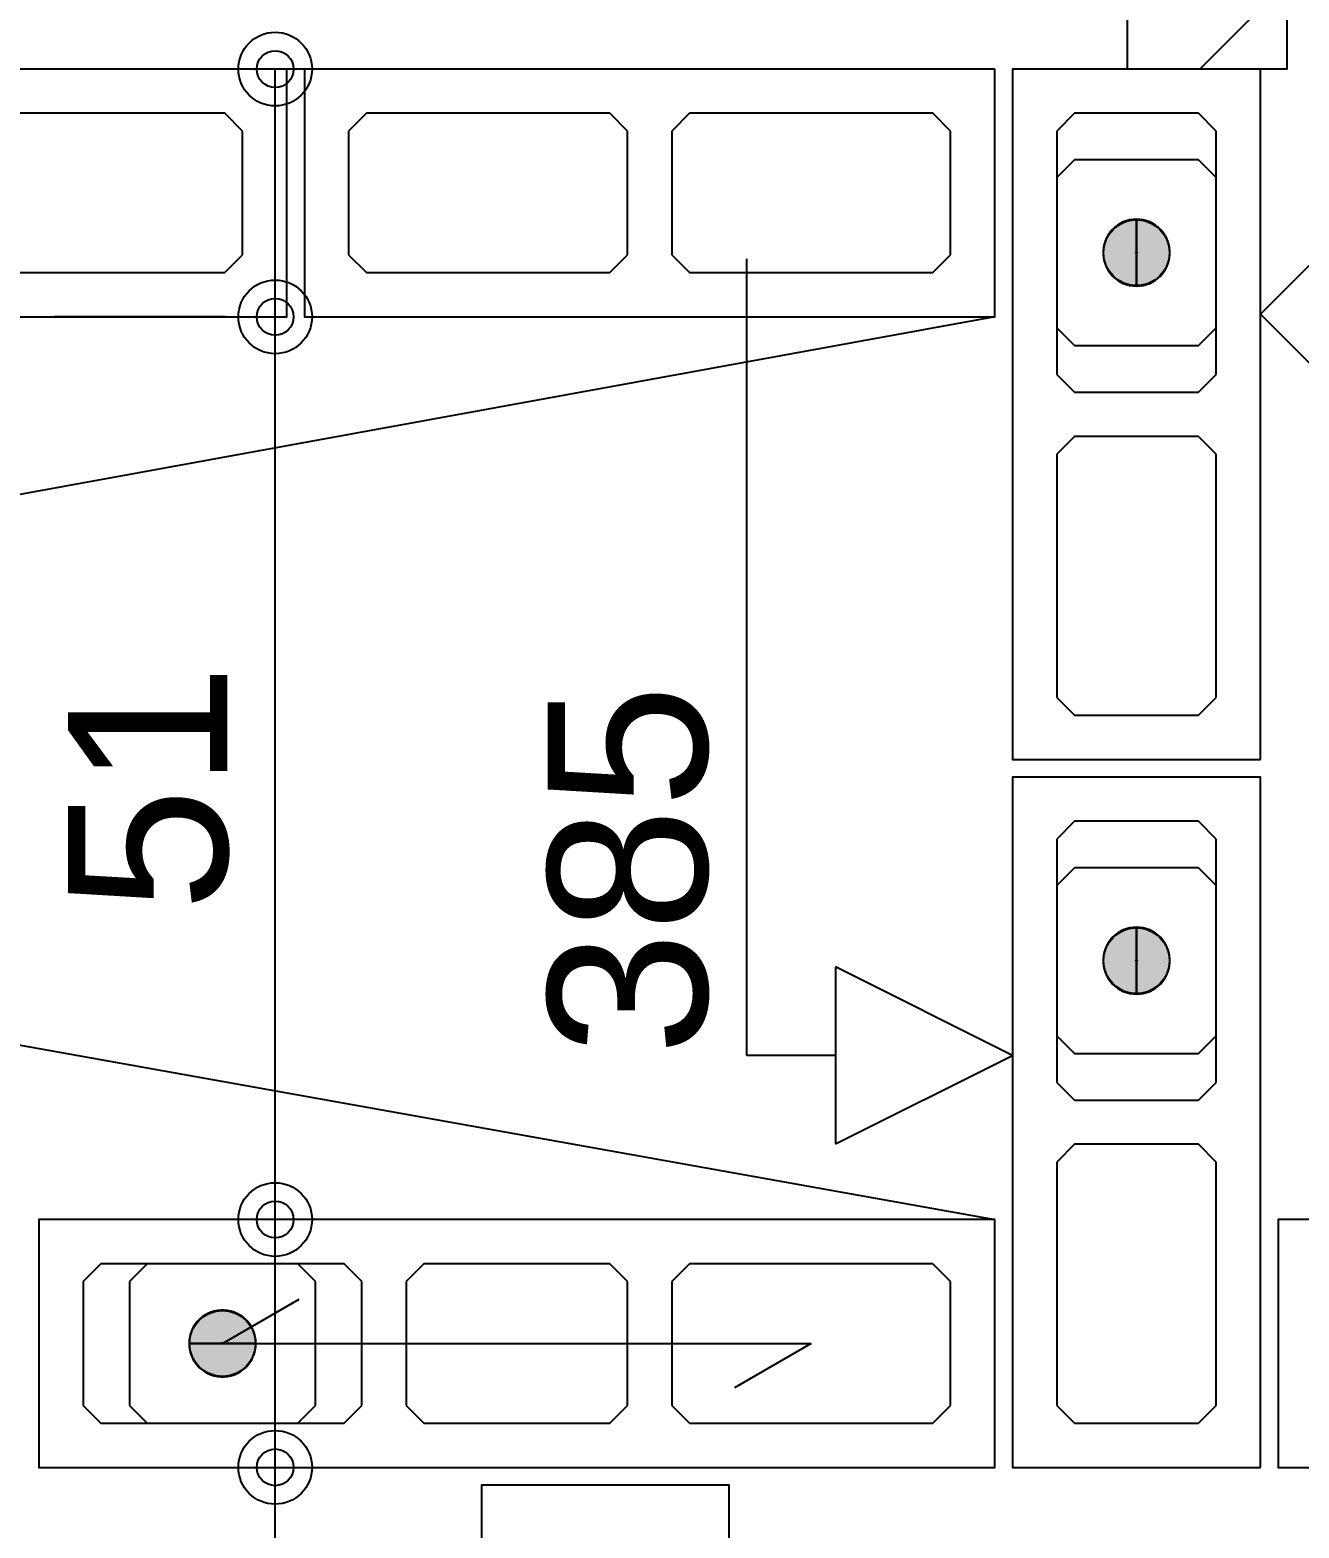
# Model space of a CAD drawing. Extents: x 0 to 119, y 0 to 84.
# Drawn here: x 32.828 to 34.261, y 49.471 to 51.164 of the extents above; entities that cross this region are included whole.
import ezdxf

# ---------------------------------------------------------------- set-up
doc = ezdxf.new("R2010")
doc.units = 0
doc.header["$MEASUREMENT"] = 0
doc.linetypes.add('ESTILO_TQS_0003', pattern=[1.5, 0.5, -0.4, 0.1, -0.5])
doc.linetypes.add('ESTILO_TQS_0005', pattern=[0.4, 0.3, -0.1])
for name, color, linetype in [('18', 6, 'CONTINUOUS'), ('27', 250, 'CONTINUOUS'), ('29', 9, 'CONTINUOUS'), ('3', 7, 'CONTINUOUS'), ('35', 255, 'CONTINUOUS')]:
    doc.layers.add(name, color=color, linetype=linetype)
doc.styles.add('TQS_ARIAL', font='arial.ttf')

msp = doc.modelspace()

# ---------------------------------------------------------------- linework, layer by layer
at = {"layer": '18', "color": 6, "linetype": 'Continuous'}
for p, q in [((33.6378, 50.005424), (33.6378, 50.905424)), ((33.9378, 50.005424), (33.7378, 50.105424)), ((33.7378, 50.105424), (33.7378, 49.905424)), ((33.7378, 50.005424), (33.6378, 50.005424)), ((33.7378, 49.905424), (33.9378, 50.005424))]:
    msp.add_line(p, q, dxfattribs=at)
at = {"layer": '27', "color": 250, "linetype": 'ESTILO_TQS_0005'}
for points in [[(33.0678, 51.05), (33.0478, 51.07), (32.7728, 51.07), (32.7528, 51.05), (32.7528, 50.91), (32.7728, 50.89), (33.0478, 50.89), (33.0678, 50.91), (33.0678, 51.05)], [(33.5028, 51.05), (33.4828, 51.07), (33.2078, 51.07), (33.1878, 51.05), (33.1878, 50.91), (33.2078, 50.89), (33.4828, 50.89), (33.5028, 50.91), (33.5028, 51.05)], [(33.8678, 51.05), (33.8478, 51.07), (33.5728, 51.07), (33.5528, 51.05), (33.5528, 50.91), (33.5728, 50.89), (33.8478, 50.89), (33.8678, 50.91), (33.8678, 51.05)], [(34.1478, 50.755), (34.1678, 50.775), (34.1678, 51.05), (34.1478, 51.07), (34.0078, 51.07), (33.9878, 51.05), (33.9878, 50.775), (34.0078, 50.755), (34.1478, 50.755)], [(34.1478, 50.39), (34.1678, 50.41), (34.1678, 50.685), (34.1478, 50.705), (34.0078, 50.705), (33.9878, 50.685), (33.9878, 50.41), (34.0078, 50.39), (34.1478, 50.39)], [(34.1478, 49.955), (34.1678, 49.975), (34.1678, 50.25), (34.1478, 50.27), (34.0078, 50.27), (33.9878, 50.25), (33.9878, 49.975), (34.0078, 49.955), (34.1478, 49.955)], [(34.1478, 49.59), (34.1678, 49.61), (34.1678, 49.885), (34.1478, 49.905), (34.0078, 49.905), (33.9878, 49.885), (33.9878, 49.61), (34.0078, 49.59), (34.1478, 49.59)], [(33.2028, 49.75), (33.1828, 49.77), (32.9078, 49.77), (32.8878, 49.75), (32.8878, 49.61), (32.9078, 49.59), (33.1828, 49.59), (33.2028, 49.61), (33.2028, 49.75)], [(33.5028, 49.75), (33.4828, 49.77), (33.2728, 49.77), (33.2528, 49.75), (33.2528, 49.61), (33.2728, 49.59), (33.4828, 49.59), (33.5028, 49.61), (33.5028, 49.75)], [(33.8678, 49.75), (33.8478, 49.77), (33.5728, 49.77), (33.5528, 49.75), (33.5528, 49.61), (33.5728, 49.59), (33.8478, 49.59), (33.8678, 49.61), (33.8678, 49.75)]]:
    msp.add_lwpolyline(points, dxfattribs=at)
at = {"layer": '29', "color": 9, "linetype": 'Continuous'}
for p, q in [((34.149437, 51.12), (34.247842, 51.218405)), ((28.2178, 50.84), (33.9178, 49.82)), ((33.9178, 50.84), (28.3178, 49.82))]:
    msp.add_line(p, q, dxfattribs=at)
msp.add_lwpolyline([(34.067842, 52.337839), (34.247842, 52.337839), (34.247842, 51.12), (34.067842, 51.12), (34.067842, 52.337839)], dxfattribs=at)
at = {"layer": '3', "color": 7, "linetype": 'Continuous'}
for p, q in [((34.0078, 51.0175), (33.9878, 50.9975)), ((34.1478, 51.0175), (34.0078, 51.0175)), ((34.1678, 50.9975), (34.1478, 51.0175)), ((33.9878, 50.9975), (33.9878, 50.8275)), ((34.1678, 50.8275), (34.1678, 50.9975)), ((33.9878, 50.8275), (34.0078, 50.8075)), ((34.1478, 50.8075), (34.1678, 50.8275)), ((34.0078, 50.8075), (34.1478, 50.8075)), ((34.0078, 50.2175), (33.9878, 50.1975)), ((34.1478, 50.2175), (34.0078, 50.2175)), ((34.1678, 50.1975), (34.1478, 50.2175)), ((33.9878, 50.1975), (33.9878, 50.0275)), ((34.1678, 50.0275), (34.1678, 50.1975)), ((33.9878, 50.0275), (34.0078, 50.0075)), ((34.1478, 50.0075), (34.1678, 50.0275)), ((34.0078, 50.0075), (34.1478, 50.0075)), ((32.9603, 49.77), (32.9403, 49.75)), ((33.1303, 49.77), (32.9603, 49.77)), ((33.1503, 49.75), (33.1303, 49.77)), ((32.9403, 49.75), (32.9403, 49.61)), ((33.1503, 49.61), (33.1503, 49.75)), ((33.0453, 49.68), (33.131903, 49.73)), ((33.0453, 49.68), (33.7103, 49.68)), ((33.7103, 49.68), (33.623697, 49.63)), ((32.9403, 49.61), (32.9603, 49.59)), ((33.1303, 49.59), (33.1503, 49.61)), ((32.9603, 49.59), (33.1303, 49.59))]:
    msp.add_line(p, q, dxfattribs=at)
for points in [[(33.1178, 51.12), (32.3378, 51.12), (32.3378, 50.84), (33.1178, 50.84), (33.1178, 51.12)], [(33.9178, 51.12), (33.1378, 51.12), (33.1378, 50.84), (33.9178, 50.84), (33.9178, 51.12)], [(34.2178, 50.34), (34.2178, 51.12), (33.9378, 51.12), (33.9378, 50.34), (34.2178, 50.34)], [(34.533747, 50.895575), (34.375774, 50.895575), (34.375774, 51.000891), (34.2178, 50.842917), (34.375774, 50.684943), (34.375774, 50.790259), (34.533747, 50.790259), (34.533747, 50.895575)], [(34.0778, 50.9131), (34.077861, 50.913097), (34.077921, 50.913088), (34.07798, 50.913073), (34.078037, 50.913051), (34.078091, 50.913025), (34.078143, 50.912993), (34.078191, 50.912955), (34.078235, 50.912913), (34.078274, 50.912867), (34.078309, 50.912817), (34.078339, 50.912764), (34.078363, 50.912708), (34.078381, 50.91265), (34.078393, 50.912591), (34.078399, 50.91253), (34.078399, 50.91247), (34.078393, 50.912409), (34.078381, 50.91235), (34.078363, 50.912292), (34.078339, 50.912236), (34.078309, 50.912183), (34.078274, 50.912133), (34.078235, 50.912087), (34.078191, 50.912045), (34.078143, 50.912008), (34.078091, 50.911975), (34.078037, 50.911949), (34.07798, 50.911928), (34.077921, 50.911912), (34.077861, 50.911903), (34.0778, 50.9119), (34.0778, 50.9503), (34.073976, 50.950106), (34.070191, 50.949526), (34.066484, 50.948567), (34.062893, 50.947237), (34.059456, 50.94555), (34.056206, 50.943525), (34.053178, 50.941181), (34.050403, 50.938543), (34.047909, 50.935638), (34.045721, 50.932495), (34.043863, 50.929147), (34.042353, 50.925628), (34.041207, 50.921975), (34.040436, 50.918224), (34.040049, 50.914415), (34.040049, 50.910585), (34.040436, 50.906776), (34.041207, 50.903025), (34.042353, 50.899372), (34.043863, 50.895853), (34.045721, 50.892505), (34.047909, 50.889362), (34.050403, 50.886457), (34.053178, 50.883819), (34.056206, 50.881475), (34.059456, 50.87945), (34.062893, 50.877763), (34.066484, 50.876434), (34.070191, 50.875474), (34.073976, 50.874894), (34.0778, 50.8747), (34.0778, 50.9131)], [(34.0778, 50.9119), (34.077739, 50.911903), (34.077679, 50.911912), (34.07762, 50.911928), (34.077563, 50.911949), (34.077509, 50.911975), (34.077457, 50.912008), (34.077409, 50.912045), (34.077365, 50.912087), (34.077326, 50.912133), (34.077291, 50.912183), (34.077261, 50.912236), (34.077237, 50.912292), (34.077219, 50.91235), (34.077207, 50.912409), (34.077201, 50.91247), (34.077201, 50.91253), (34.077207, 50.912591), (34.077219, 50.91265), (34.077237, 50.912708), (34.077261, 50.912764), (34.077291, 50.912817), (34.077326, 50.912867), (34.077365, 50.912913), (34.077409, 50.912955), (34.077457, 50.912993), (34.077509, 50.913025), (34.077563, 50.913051), (34.07762, 50.913073), (34.077679, 50.913088), (34.077739, 50.913097), (34.0778, 50.9131), (34.0778, 50.8747), (34.081624, 50.874894), (34.085409, 50.875474), (34.089116, 50.876434), (34.092707, 50.877763), (34.096144, 50.87945), (34.099394, 50.881475), (34.102422, 50.883819), (34.105197, 50.886457), (34.107691, 50.889362), (34.109879, 50.892505), (34.111737, 50.895853), (34.113247, 50.899372), (34.114393, 50.903025), (34.115164, 50.906776), (34.115551, 50.910586), (34.115551, 50.914415), (34.115164, 50.918224), (34.114393, 50.921975), (34.113247, 50.925628), (34.111737, 50.929147), (34.109879, 50.932495), (34.107691, 50.935638), (34.105197, 50.938543), (34.102422, 50.941181), (34.099394, 50.943525), (34.096144, 50.94555), (34.092707, 50.947237), (34.089116, 50.948567), (34.085409, 50.949526), (34.081624, 50.950106), (34.0778, 50.9503), (34.0778, 50.9119)], [(34.2178, 49.54), (34.2178, 50.32), (33.9378, 50.32), (33.9378, 49.54), (34.2178, 49.54)], [(34.0778, 50.1131), (34.077861, 50.113097), (34.077921, 50.113088), (34.07798, 50.113072), (34.078037, 50.113051), (34.078091, 50.113025), (34.078143, 50.112992), (34.078191, 50.112955), (34.078235, 50.112913), (34.078274, 50.112867), (34.078309, 50.112817), (34.078339, 50.112764), (34.078363, 50.112708), (34.078381, 50.11265), (34.078393, 50.112591), (34.078399, 50.11253), (34.078399, 50.11247), (34.078393, 50.112409), (34.078381, 50.11235), (34.078363, 50.112292), (34.078339, 50.112236), (34.078309, 50.112183), (34.078274, 50.112133), (34.078235, 50.112087), (34.078191, 50.112045), (34.078143, 50.112008), (34.078091, 50.111975), (34.078037, 50.111949), (34.07798, 50.111928), (34.077921, 50.111912), (34.077861, 50.111903), (34.0778, 50.1119), (34.0778, 50.1503), (34.073976, 50.150106), (34.070191, 50.149526), (34.066484, 50.148566), (34.062893, 50.147237), (34.059456, 50.14555), (34.056206, 50.143525), (34.053178, 50.141181), (34.050403, 50.138543), (34.047909, 50.135638), (34.045721, 50.132495), (34.043863, 50.129147), (34.042353, 50.125628), (34.041207, 50.121975), (34.040436, 50.118224), (34.040049, 50.114415), (34.040049, 50.110585), (34.040436, 50.106776), (34.041207, 50.103025), (34.042353, 50.099372), (34.043863, 50.095853), (34.045721, 50.092505), (34.047909, 50.089362), (34.050403, 50.086457), (34.053178, 50.083819), (34.056206, 50.081475), (34.059456, 50.07945), (34.062893, 50.077763), (34.066484, 50.076434), (34.070191, 50.075474), (34.073976, 50.074894), (34.0778, 50.0747), (34.0778, 50.1131)], [(34.0778, 50.1119), (34.077739, 50.111903), (34.077679, 50.111912), (34.07762, 50.111928), (34.077563, 50.111949), (34.077509, 50.111975), (34.077457, 50.112008), (34.077409, 50.112045), (34.077365, 50.112087), (34.077326, 50.112133), (34.077291, 50.112183), (34.077261, 50.112236), (34.077237, 50.112292), (34.077219, 50.11235), (34.077207, 50.112409), (34.077201, 50.11247), (34.077201, 50.11253), (34.077207, 50.112591), (34.077219, 50.11265), (34.077237, 50.112708), (34.077261, 50.112764), (34.077291, 50.112817), (34.077326, 50.112867), (34.077365, 50.112913), (34.077409, 50.112955), (34.077457, 50.112992), (34.077509, 50.113025), (34.077563, 50.113051), (34.07762, 50.113072), (34.077679, 50.113088), (34.077739, 50.113097), (34.0778, 50.1131), (34.0778, 50.0747), (34.081624, 50.074894), (34.085409, 50.075474), (34.089116, 50.076434), (34.092707, 50.077763), (34.096144, 50.07945), (34.099394, 50.081475), (34.102422, 50.083819), (34.105197, 50.086457), (34.107691, 50.089362), (34.109879, 50.092505), (34.111737, 50.095853), (34.113247, 50.099372), (34.114393, 50.103025), (34.115164, 50.106776), (34.115551, 50.110585), (34.115551, 50.114415), (34.115164, 50.118224), (34.114393, 50.121975), (34.113247, 50.125628), (34.111737, 50.129147), (34.109879, 50.132495), (34.107691, 50.135638), (34.105197, 50.138543), (34.102422, 50.141181), (34.099394, 50.143525), (34.096144, 50.14555), (34.092707, 50.147237), (34.089116, 50.148566), (34.085409, 50.149526), (34.081624, 50.150106), (34.0778, 50.1503), (34.0778, 50.1119)], [(33.9178, 49.82), (32.8378, 49.82), (32.8378, 49.54), (33.9178, 49.54), (33.9178, 49.82)], [(35.0178, 49.82), (34.2378, 49.82), (34.2378, 49.54), (35.0178, 49.54), (35.0178, 49.82)], [(33.0459, 49.68), (33.045897, 49.679939), (33.045888, 49.679879), (33.045872, 49.67982), (33.045851, 49.679763), (33.045825, 49.679709), (33.045792, 49.679657), (33.045755, 49.679609), (33.045713, 49.679565), (33.045667, 49.679526), (33.045617, 49.679491), (33.045564, 49.679461), (33.045508, 49.679437), (33.04545, 49.679419), (33.045391, 49.679407), (33.04533, 49.679401), (33.04527, 49.679401), (33.045209, 49.679407), (33.04515, 49.679419), (33.045092, 49.679437), (33.045036, 49.679461), (33.044983, 49.679491), (33.044933, 49.679526), (33.044887, 49.679565), (33.044845, 49.679609), (33.044808, 49.679657), (33.044775, 49.679709), (33.044749, 49.679763), (33.044728, 49.67982), (33.044712, 49.679879), (33.044703, 49.679939), (33.0447, 49.68), (33.0831, 49.68), (33.082906, 49.683824), (33.082326, 49.687609), (33.081366, 49.691316), (33.080037, 49.694907), (33.07835, 49.698344), (33.076325, 49.701594), (33.073981, 49.704622), (33.071343, 49.707397), (33.068438, 49.709891), (33.065295, 49.712079), (33.061947, 49.713937), (33.058428, 49.715447), (33.054775, 49.716593), (33.051024, 49.717364), (33.047215, 49.717751), (33.043385, 49.717751), (33.039576, 49.717364), (33.035825, 49.716593), (33.032172, 49.715447), (33.028653, 49.713937), (33.025305, 49.712079), (33.022162, 49.709891), (33.019257, 49.707397), (33.016619, 49.704622), (33.014275, 49.701594), (33.01225, 49.698344), (33.010563, 49.694907), (33.009234, 49.691316), (33.008274, 49.687609), (33.007694, 49.683824), (33.0075, 49.68), (33.0459, 49.68)], [(33.0447, 49.68), (33.044703, 49.680061), (33.044712, 49.680121), (33.044728, 49.68018), (33.044749, 49.680237), (33.044775, 49.680291), (33.044808, 49.680343), (33.044845, 49.680391), (33.044887, 49.680435), (33.044933, 49.680474), (33.044983, 49.680509), (33.045036, 49.680539), (33.045092, 49.680563), (33.04515, 49.680581), (33.045209, 49.680593), (33.04527, 49.680599), (33.04533, 49.680599), (33.045391, 49.680593), (33.04545, 49.680581), (33.045508, 49.680563), (33.045564, 49.680539), (33.045617, 49.680509), (33.045667, 49.680474), (33.045713, 49.680435), (33.045755, 49.680391), (33.045792, 49.680343), (33.045825, 49.680291), (33.045851, 49.680237), (33.045872, 49.68018), (33.045888, 49.680121), (33.045897, 49.680061), (33.0459, 49.68), (33.0075, 49.68), (33.007694, 49.676176), (33.008274, 49.672391), (33.009234, 49.668684), (33.010563, 49.665093), (33.01225, 49.661656), (33.014275, 49.658406), (33.016619, 49.655378), (33.019257, 49.652603), (33.022162, 49.650109), (33.025305, 49.647921), (33.028653, 49.646063), (33.032172, 49.644553), (33.035825, 49.643407), (33.039576, 49.642636), (33.043385, 49.642249), (33.047215, 49.642249), (33.051024, 49.642636), (33.054775, 49.643407), (33.058428, 49.644553), (33.061947, 49.646063), (33.065295, 49.647921), (33.068438, 49.650109), (33.071343, 49.652603), (33.073981, 49.655378), (33.076325, 49.658406), (33.07835, 49.661656), (33.080037, 49.665093), (33.081366, 49.668684), (33.082326, 49.672391), (33.082906, 49.676176), (33.0831, 49.68), (33.0447, 49.68)], [(33.6178, 48.74), (33.6178, 49.52), (33.3378, 49.52), (33.3378, 48.74), (33.6178, 48.74)]]:
    msp.add_lwpolyline(points, dxfattribs=at)
for centre in [(34.0778, 50.9125), (34.0778, 50.1125), (33.0453, 49.68)]:
    msp.add_circle(centre, 0.0372, dxfattribs=at)
for points in [[(34.047909, 50.935638), (34.047909, 50.889362), (34.050403, 50.938543)], [(34.047909, 50.889362), (34.050403, 50.886457), (34.050403, 50.938543)], [(34.050403, 50.938543), (34.050403, 50.886457), (34.053178, 50.941181)], [(34.050403, 50.886457), (34.053178, 50.883819), (34.053178, 50.941181)], [(34.053178, 50.941181), (34.053178, 50.883819), (34.056206, 50.943525)], [(34.053178, 50.883819), (34.056206, 50.881475), (34.056206, 50.943525)], [(34.056206, 50.943525), (34.056206, 50.881475), (34.059456, 50.94555)], [(34.056206, 50.881475), (34.059456, 50.87945), (34.059456, 50.94555)], [(34.059456, 50.94555), (34.059456, 50.87945), (34.062893, 50.947237)], [(34.059456, 50.87945), (34.062893, 50.877763), (34.062893, 50.947237)], [(34.062893, 50.947237), (34.062893, 50.877763), (34.066484, 50.948567)], [(34.062893, 50.877763), (34.066484, 50.876434), (34.066484, 50.948567)], [(34.066484, 50.948567), (34.066484, 50.876434), (34.070191, 50.949526)], [(34.066484, 50.876434), (34.070191, 50.875474), (34.070191, 50.949526)], [(34.073976, 50.874894), (34.073976, 50.950106), (34.070191, 50.875474)], [(34.070191, 50.949526), (34.070191, 50.875474), (34.073976, 50.950106)], [(34.073976, 50.874894), (34.0778, 50.9131), (34.0778, 50.9503)], [(34.073976, 50.874894), (34.0778, 50.9503), (34.073976, 50.950106)], [(34.0778, 50.9119), (34.081624, 50.950106), (34.0778, 50.9503)], [(34.0778, 50.9119), (34.0778, 50.8747), (34.081624, 50.950106)], [(34.0778, 50.8747), (34.081624, 50.874894), (34.081624, 50.950106)], [(34.081624, 50.950106), (34.081624, 50.874894), (34.085409, 50.949526)], [(34.081624, 50.874894), (34.085409, 50.875474), (34.085409, 50.949526)], [(34.085409, 50.949526), (34.085409, 50.875474), (34.089116, 50.948567)], [(34.085409, 50.875474), (34.089116, 50.876434), (34.089116, 50.948567)], [(34.089116, 50.948567), (34.089116, 50.876434), (34.092707, 50.947237)], [(34.089116, 50.876434), (34.092707, 50.877763), (34.092707, 50.947237)], [(34.092707, 50.947237), (34.092707, 50.877763), (34.096144, 50.94555)], [(34.092707, 50.877763), (34.096144, 50.87945), (34.096144, 50.94555)], [(34.096144, 50.94555), (34.096144, 50.87945), (34.099394, 50.943525)], [(34.096144, 50.87945), (34.099394, 50.881475), (34.099394, 50.943525)], [(34.099394, 50.943525), (34.099394, 50.881475), (34.102422, 50.941181)], [(34.099394, 50.881475), (34.102422, 50.883819), (34.102422, 50.941181)], [(34.102422, 50.941181), (34.102422, 50.883819), (34.105197, 50.938543)], [(34.102422, 50.883819), (34.105197, 50.886457), (34.105197, 50.938543)], [(34.105197, 50.938543), (34.105197, 50.886457), (34.107691, 50.935638)], [(34.040436, 50.918224), (34.040436, 50.906776), (34.041207, 50.921975)], [(34.040436, 50.906776), (34.041207, 50.903025), (34.041207, 50.921975)], [(34.041207, 50.921975), (34.041207, 50.903025), (34.042353, 50.925628)], [(34.041207, 50.903025), (34.042353, 50.899372), (34.042353, 50.925628)], [(34.042353, 50.925628), (34.042353, 50.899372), (34.043863, 50.929147)], [(34.042353, 50.899372), (34.043863, 50.895853), (34.043863, 50.929147)], [(34.043863, 50.929147), (34.043863, 50.895853), (34.045721, 50.932495)], [(34.043863, 50.895853), (34.045721, 50.892505), (34.045721, 50.932495)], [(34.045721, 50.932495), (34.045721, 50.892505), (34.047909, 50.935638)], [(34.045721, 50.892505), (34.047909, 50.889362), (34.047909, 50.935638)], [(34.105197, 50.886457), (34.107691, 50.889362), (34.107691, 50.935638)], [(34.107691, 50.935638), (34.107691, 50.889362), (34.109879, 50.932495)], [(34.107691, 50.889362), (34.109879, 50.892505), (34.109879, 50.932495)], [(34.109879, 50.932495), (34.109879, 50.892505), (34.111737, 50.929147)], [(34.109879, 50.892505), (34.111737, 50.895853), (34.111737, 50.929147)], [(34.111737, 50.929147), (34.111737, 50.895853), (34.113247, 50.925628)], [(34.111737, 50.895853), (34.113247, 50.899372), (34.113247, 50.925628)], [(34.113247, 50.925628), (34.113247, 50.899372), (34.114393, 50.921975)], [(34.113247, 50.899372), (34.114393, 50.903025), (34.114393, 50.921975)], [(34.114393, 50.921975), (34.114393, 50.903025), (34.115164, 50.918224)], [(34.040049, 50.914415), (34.040049, 50.910585), (34.040436, 50.918224)], [(34.040049, 50.910585), (34.040436, 50.906776), (34.040436, 50.918224)], [(34.073976, 50.874894), (34.0778, 50.8747), (34.0778, 50.9131)], [(34.077365, 50.912087), (34.0778, 50.9119), (34.077326, 50.912133)], [(34.0778, 50.9119), (34.0778, 50.9119), (34.077326, 50.912133)], [(34.077326, 50.912133), (34.0778, 50.9119), (34.077326, 50.912133)], [(34.0778, 50.9119), (34.0778, 50.9119), (34.077326, 50.912133)], [(34.077326, 50.912133), (34.0778, 50.9119), (34.077326, 50.912133)], [(34.0778, 50.9119), (34.0778, 50.9119), (34.077326, 50.912133)], [(34.077409, 50.912045), (34.0778, 50.9119), (34.077365, 50.912087)], [(34.0778, 50.9119), (34.0778, 50.9119), (34.077365, 50.912087)], [(34.077365, 50.912087), (34.0778, 50.9119), (34.077365, 50.912087)], [(34.0778, 50.9119), (34.0778, 50.9119), (34.077365, 50.912087)], [(34.077457, 50.912008), (34.0778, 50.9119), (34.077409, 50.912045)], [(34.0778, 50.9119), (34.0778, 50.9119), (34.077409, 50.912045)], [(34.077509, 50.911975), (34.0778, 50.9119), (34.077457, 50.912008)], [(34.0778, 50.9119), (34.0778, 50.9119), (34.077457, 50.912008)], [(34.07762, 50.911928), (34.0778, 50.9119), (34.077509, 50.911975)], [(34.0778, 50.9119), (34.0778, 50.9119), (34.077509, 50.911975)], [(34.0778, 50.9119), (34.0778, 50.9119), (34.07762, 50.911928)], [(34.0778, 50.9119), (34.0778, 50.9119), (34.07762, 50.911928)], [(34.0778, 50.9131), (34.078274, 50.912867), (34.0778, 50.9131)], [(34.078274, 50.912867), (34.078274, 50.912867), (34.0778, 50.9131)], [(34.0778, 50.9131), (34.078274, 50.912867), (34.0778, 50.9131)], [(34.078274, 50.912867), (34.078274, 50.912867), (34.0778, 50.9131)], [(34.0778, 50.9131), (34.078274, 50.912867), (34.0778, 50.9131)], [(34.078274, 50.912867), (34.078235, 50.912913), (34.0778, 50.9131)], [(34.0778, 50.9131), (34.078235, 50.912913), (34.0778, 50.9131)], [(34.078235, 50.912913), (34.078235, 50.912913), (34.0778, 50.9131)], [(34.0778, 50.9131), (34.078235, 50.912913), (34.0778, 50.9131)], [(34.078235, 50.912913), (34.078191, 50.912955), (34.0778, 50.9131)], [(34.0778, 50.9131), (34.078191, 50.912955), (34.0778, 50.9131)], [(34.078191, 50.912955), (34.078143, 50.912993), (34.0778, 50.9131)], [(34.0778, 50.9131), (34.078143, 50.912993), (34.0778, 50.9131)], [(34.078143, 50.912993), (34.078091, 50.913025), (34.0778, 50.9131)], [(34.0778, 50.9131), (34.078091, 50.913025), (34.0778, 50.9131)], [(34.078091, 50.913025), (34.07798, 50.913073), (34.0778, 50.9131)], [(34.0778, 50.9131), (34.07798, 50.913073), (34.0778, 50.9131)], [(34.07798, 50.913073), (34.0778, 50.9131), (34.0778, 50.9131)], [(34.0778, 50.9131), (34.0778, 50.9131), (34.0778, 50.9131)], [(34.0778, 50.9131), (34.0778, 50.9131), (34.0778, 50.9131)], [(34.0778, 50.9131), (34.0778, 50.9131), (34.0778, 50.9131)], [(34.0778, 50.9131), (34.0778, 50.9131), (34.0778, 50.9131)], [(34.0778, 50.9131), (34.0778, 50.9131), (34.0778, 50.9131)], [(34.0778, 50.9131), (34.0778, 50.9131), (34.0778, 50.9131)], [(34.0778, 50.9131), (34.0778, 50.9131), (34.0778, 50.9131)], [(34.0778, 50.9131), (34.0778, 50.9131), (34.0778, 50.9131)], [(34.0778, 50.9131), (34.0778, 50.9131), (34.0778, 50.9131)], [(34.0778, 50.9131), (34.0778, 50.9131), (34.0778, 50.9131)], [(34.0778, 50.9131), (34.0778, 50.9131), (34.0778, 50.9131)], [(34.0778, 50.9131), (34.0778, 50.9131), (34.0778, 50.9131)], [(34.0778, 50.9119), (34.0778, 50.9119), (34.0778, 50.9119)], [(34.0778, 50.9119), (34.0778, 50.9119), (34.0778, 50.9119)], [(34.0778, 50.9119), (34.0778, 50.9119), (34.0778, 50.9119)], [(34.0778, 50.9119), (34.0778, 50.9119), (34.0778, 50.9119)], [(34.0778, 50.9119), (34.0778, 50.9119), (34.0778, 50.9119)], [(34.0778, 50.9119), (34.0778, 50.9119), (34.0778, 50.9119)], [(34.0778, 50.9119), (34.0778, 50.9119), (34.0778, 50.9119)], [(34.0778, 50.9119), (34.0778, 50.9119), (34.0778, 50.9119)], [(34.0778, 50.9119), (34.0778, 50.9119), (34.0778, 50.9119)], [(34.0778, 50.9119), (34.0778, 50.9119), (34.0778, 50.9119)], [(34.0778, 50.9119), (34.0778, 50.9119), (34.0778, 50.9119)], [(34.0778, 50.9119), (34.0778, 50.9119), (34.0778, 50.9119)], [(34.114393, 50.903025), (34.115164, 50.906776), (34.115164, 50.918224)], [(34.115164, 50.918224), (34.115164, 50.906776), (34.115551, 50.914415)], [(34.115164, 50.906776), (34.115551, 50.910586), (34.115551, 50.914415)], [(34.050403, 50.138543), (34.050403, 50.086457), (34.053178, 50.141181)], [(34.050403, 50.086457), (34.053178, 50.083819), (34.053178, 50.141181)], [(34.053178, 50.141181), (34.053178, 50.083819), (34.056206, 50.143525)], [(34.053178, 50.083819), (34.056206, 50.081475), (34.056206, 50.143525)], [(34.056206, 50.143525), (34.056206, 50.081475), (34.059456, 50.14555)], [(34.056206, 50.081475), (34.059456, 50.07945), (34.059456, 50.14555)], [(34.059456, 50.14555), (34.059456, 50.07945), (34.062893, 50.147237)], [(34.059456, 50.07945), (34.062893, 50.077763), (34.062893, 50.147237)], [(34.062893, 50.147237), (34.062893, 50.077763), (34.066484, 50.148566)], [(34.062893, 50.077763), (34.066484, 50.076434), (34.066484, 50.148566)], [(34.066484, 50.148566), (34.066484, 50.076434), (34.070191, 50.149526)], [(34.066484, 50.076434), (34.070191, 50.075474), (34.070191, 50.149526)], [(34.073976, 50.074894), (34.073976, 50.150106), (34.070191, 50.075474)], [(34.070191, 50.149526), (34.070191, 50.075474), (34.073976, 50.150106)], [(34.073976, 50.074894), (34.0778, 50.1131), (34.0778, 50.1503)], [(34.073976, 50.074894), (34.0778, 50.1503), (34.073976, 50.150106)], [(34.0778, 50.1119), (34.081624, 50.150106), (34.0778, 50.1503)], [(34.0778, 50.1119), (34.0778, 50.0747), (34.081624, 50.150106)], [(34.0778, 50.0747), (34.081624, 50.074894), (34.081624, 50.150106)], [(34.081624, 50.150106), (34.081624, 50.074894), (34.085409, 50.149526)], [(34.081624, 50.074894), (34.085409, 50.075474), (34.085409, 50.149526)], [(34.085409, 50.149526), (34.085409, 50.075474), (34.089116, 50.148566)], [(34.085409, 50.075474), (34.089116, 50.076434), (34.089116, 50.148566)], [(34.089116, 50.148566), (34.089116, 50.076434), (34.092707, 50.147237)], [(34.089116, 50.076434), (34.092707, 50.077763), (34.092707, 50.147237)], [(34.092707, 50.147237), (34.092707, 50.077763), (34.096144, 50.14555)], [(34.092707, 50.077763), (34.096144, 50.07945), (34.096144, 50.14555)], [(34.096144, 50.14555), (34.096144, 50.07945), (34.099394, 50.143525)], [(34.096144, 50.07945), (34.099394, 50.081475), (34.099394, 50.143525)], [(34.099394, 50.143525), (34.099394, 50.081475), (34.102422, 50.141181)], [(34.099394, 50.081475), (34.102422, 50.083819), (34.102422, 50.141181)], [(34.102422, 50.141181), (34.102422, 50.083819), (34.105197, 50.138543)], [(34.041207, 50.121975), (34.041207, 50.103025), (34.042353, 50.125628)], [(34.041207, 50.103025), (34.042353, 50.099372), (34.042353, 50.125628)], [(34.042353, 50.125628), (34.042353, 50.099372), (34.043863, 50.129147)], [(34.042353, 50.099372), (34.043863, 50.095853), (34.043863, 50.129147)], [(34.043863, 50.129147), (34.043863, 50.095853), (34.045721, 50.132495)], [(34.043863, 50.095853), (34.045721, 50.092505), (34.045721, 50.132495)], [(34.045721, 50.132495), (34.045721, 50.092505), (34.047909, 50.135638)], [(34.045721, 50.092505), (34.047909, 50.089362), (34.047909, 50.135638)], [(34.047909, 50.135638), (34.047909, 50.089362), (34.050403, 50.138543)], [(34.047909, 50.089362), (34.050403, 50.086457), (34.050403, 50.138543)], [(34.102422, 50.083819), (34.105197, 50.086457), (34.105197, 50.138543)], [(34.105197, 50.138543), (34.105197, 50.086457), (34.107691, 50.135638)], [(34.105197, 50.086457), (34.107691, 50.089362), (34.107691, 50.135638)], [(34.107691, 50.135638), (34.107691, 50.089362), (34.109879, 50.132495)], [(34.107691, 50.089362), (34.109879, 50.092505), (34.109879, 50.132495)], [(34.109879, 50.132495), (34.109879, 50.092505), (34.111737, 50.129147)], [(34.109879, 50.092505), (34.111737, 50.095853), (34.111737, 50.129147)], [(34.111737, 50.129147), (34.111737, 50.095853), (34.113247, 50.125628)], [(34.111737, 50.095853), (34.113247, 50.099372), (34.113247, 50.125628)], [(34.113247, 50.125628), (34.113247, 50.099372), (34.114393, 50.121975)], [(34.040049, 50.114415), (34.040049, 50.110585), (34.040436, 50.118224)], [(34.040049, 50.110585), (34.040436, 50.106776), (34.040436, 50.118224)], [(34.040436, 50.118224), (34.040436, 50.106776), (34.041207, 50.121975)], [(34.040436, 50.106776), (34.041207, 50.103025), (34.041207, 50.121975)], [(34.073976, 50.074894), (34.0778, 50.0747), (34.0778, 50.1131)], [(34.077365, 50.112087), (34.0778, 50.1119), (34.077326, 50.112133)], [(34.0778, 50.1119), (34.0778, 50.1119), (34.077326, 50.112133)], [(34.077326, 50.112133), (34.0778, 50.1119), (34.077326, 50.112133)], [(34.0778, 50.1119), (34.0778, 50.1119), (34.077326, 50.112133)], [(34.077326, 50.112133), (34.0778, 50.1119), (34.077326, 50.112133)], [(34.0778, 50.1119), (34.0778, 50.1119), (34.077326, 50.112133)], [(34.077409, 50.112045), (34.0778, 50.1119), (34.077365, 50.112087)], [(34.0778, 50.1119), (34.0778, 50.1119), (34.077365, 50.112087)], [(34.077365, 50.112087), (34.0778, 50.1119), (34.077365, 50.112087)], [(34.0778, 50.1119), (34.0778, 50.1119), (34.077365, 50.112087)], [(34.077457, 50.112008), (34.0778, 50.1119), (34.077409, 50.112045)], [(34.0778, 50.1119), (34.0778, 50.1119), (34.077409, 50.112045)], [(34.077509, 50.111975), (34.0778, 50.1119), (34.077457, 50.112008)], [(34.0778, 50.1119), (34.0778, 50.1119), (34.077457, 50.112008)], [(34.07762, 50.111928), (34.0778, 50.1119), (34.077509, 50.111975)], [(34.0778, 50.1119), (34.0778, 50.1119), (34.077509, 50.111975)], [(34.0778, 50.1119), (34.0778, 50.1119), (34.07762, 50.111928)], [(34.0778, 50.1119), (34.0778, 50.1119), (34.07762, 50.111928)], [(34.0778, 50.1131), (34.078274, 50.112867), (34.0778, 50.1131)], [(34.078274, 50.112867), (34.078274, 50.112867), (34.0778, 50.1131)], [(34.0778, 50.1131), (34.078274, 50.112867), (34.0778, 50.1131)], [(34.078274, 50.112867), (34.078274, 50.112867), (34.0778, 50.1131)], [(34.0778, 50.1131), (34.078274, 50.112867), (34.0778, 50.1131)], [(34.078274, 50.112867), (34.078235, 50.112913), (34.0778, 50.1131)], [(34.0778, 50.1131), (34.078235, 50.112913), (34.0778, 50.1131)], [(34.078235, 50.112913), (34.078235, 50.112913), (34.0778, 50.1131)], [(34.0778, 50.1131), (34.078235, 50.112913), (34.0778, 50.1131)], [(34.078235, 50.112913), (34.078191, 50.112955), (34.0778, 50.1131)], [(34.0778, 50.1131), (34.078191, 50.112955), (34.0778, 50.1131)], [(34.078191, 50.112955), (34.078143, 50.112992), (34.0778, 50.1131)], [(34.0778, 50.1131), (34.078143, 50.112992), (34.0778, 50.1131)], [(34.078143, 50.112992), (34.078091, 50.113025), (34.0778, 50.1131)], [(34.0778, 50.1131), (34.078091, 50.113025), (34.0778, 50.1131)], [(34.078091, 50.113025), (34.07798, 50.113072), (34.0778, 50.1131)], [(34.0778, 50.1131), (34.07798, 50.113072), (34.0778, 50.1131)], [(34.07798, 50.113072), (34.0778, 50.1131), (34.0778, 50.1131)], [(34.0778, 50.1131), (34.0778, 50.1131), (34.0778, 50.1131)], [(34.0778, 50.1131), (34.0778, 50.1131), (34.0778, 50.1131)], [(34.0778, 50.1131), (34.0778, 50.1131), (34.0778, 50.1131)], [(34.0778, 50.1131), (34.0778, 50.1131), (34.0778, 50.1131)], [(34.0778, 50.1131), (34.0778, 50.1131), (34.0778, 50.1131)], [(34.0778, 50.1131), (34.0778, 50.1131), (34.0778, 50.1131)], [(34.0778, 50.1131), (34.0778, 50.1131), (34.0778, 50.1131)], [(34.0778, 50.1131), (34.0778, 50.1131), (34.0778, 50.1131)], [(34.0778, 50.1131), (34.0778, 50.1131), (34.0778, 50.1131)], [(34.0778, 50.1131), (34.0778, 50.1131), (34.0778, 50.1131)], [(34.0778, 50.1131), (34.0778, 50.1131), (34.0778, 50.1131)], [(34.0778, 50.1131), (34.0778, 50.1131), (34.0778, 50.1131)], [(34.0778, 50.1119), (34.0778, 50.1119), (34.0778, 50.1119)], [(34.0778, 50.1119), (34.0778, 50.1119), (34.0778, 50.1119)], [(34.0778, 50.1119), (34.0778, 50.1119), (34.0778, 50.1119)], [(34.0778, 50.1119), (34.0778, 50.1119), (34.0778, 50.1119)], [(34.0778, 50.1119), (34.0778, 50.1119), (34.0778, 50.1119)], [(34.0778, 50.1119), (34.0778, 50.1119), (34.0778, 50.1119)], [(34.0778, 50.1119), (34.0778, 50.1119), (34.0778, 50.1119)], [(34.0778, 50.1119), (34.0778, 50.1119), (34.0778, 50.1119)], [(34.0778, 50.1119), (34.0778, 50.1119), (34.0778, 50.1119)], [(34.0778, 50.1119), (34.0778, 50.1119), (34.0778, 50.1119)], [(34.0778, 50.1119), (34.0778, 50.1119), (34.0778, 50.1119)], [(34.0778, 50.1119), (34.0778, 50.1119), (34.0778, 50.1119)], [(34.113247, 50.099372), (34.114393, 50.103025), (34.114393, 50.121975)], [(34.114393, 50.121975), (34.114393, 50.103025), (34.115164, 50.118224)], [(34.114393, 50.103025), (34.115164, 50.106776), (34.115164, 50.118224)], [(34.115164, 50.118224), (34.115164, 50.106776), (34.115551, 50.114415)], [(34.115164, 50.106776), (34.115551, 50.110585), (34.115551, 50.114415)], [(33.045667, 49.679526), (33.043385, 49.717751), (33.039576, 49.717364)], [(33.045667, 49.679526), (33.047215, 49.717751), (33.043385, 49.717751)], [(33.0831, 49.68), (33.047215, 49.717751), (33.045667, 49.679526)], [(33.0831, 49.68), (33.051024, 49.717364), (33.047215, 49.717751)], [(33.045667, 49.679526), (33.014275, 49.701594), (33.01225, 49.698344)], [(33.045667, 49.679526), (33.016619, 49.704622), (33.014275, 49.701594)], [(33.045667, 49.679526), (33.019257, 49.707397), (33.016619, 49.704622)], [(33.045667, 49.679526), (33.022162, 49.709891), (33.019257, 49.707397)], [(33.045667, 49.679526), (33.025305, 49.712079), (33.022162, 49.709891)], [(33.045667, 49.679526), (33.028653, 49.713937), (33.025305, 49.712079)], [(33.045667, 49.679526), (33.032172, 49.715447), (33.028653, 49.713937)], [(33.045667, 49.679526), (33.035825, 49.716593), (33.032172, 49.715447)], [(33.045667, 49.679526), (33.039576, 49.717364), (33.035825, 49.716593)], [(33.0831, 49.68), (33.054775, 49.716593), (33.051024, 49.717364)], [(33.0831, 49.68), (33.058428, 49.715447), (33.054775, 49.716593)], [(33.0831, 49.68), (33.061947, 49.713937), (33.058428, 49.715447)], [(33.0831, 49.68), (33.065295, 49.712079), (33.061947, 49.713937)], [(33.0831, 49.68), (33.068438, 49.709891), (33.065295, 49.712079)], [(33.0831, 49.68), (33.071343, 49.707397), (33.068438, 49.709891)], [(33.0831, 49.68), (33.073981, 49.704622), (33.071343, 49.707397)], [(33.0831, 49.68), (33.076325, 49.701594), (33.073981, 49.704622)], [(33.0831, 49.68), (33.07835, 49.698344), (33.076325, 49.701594)], [(33.045667, 49.679526), (33.007694, 49.683824), (33.0075, 49.68)], [(33.045667, 49.679526), (33.008274, 49.687609), (33.007694, 49.683824)], [(33.045667, 49.679526), (33.009234, 49.691316), (33.008274, 49.687609)], [(33.045667, 49.679526), (33.010563, 49.694907), (33.009234, 49.691316)], [(33.045667, 49.679526), (33.01225, 49.698344), (33.010563, 49.694907)], [(33.0831, 49.68), (33.080037, 49.694907), (33.07835, 49.698344)], [(33.0831, 49.68), (33.081366, 49.691316), (33.080037, 49.694907)], [(33.0831, 49.68), (33.082326, 49.687609), (33.081366, 49.691316)], [(33.0831, 49.68), (33.082906, 49.683824), (33.082326, 49.687609)], [(33.044933, 49.680474), (33.0075, 49.68), (33.007694, 49.676176)], [(33.044933, 49.680474), (33.007694, 49.676176), (33.008274, 49.672391)], [(33.044933, 49.680474), (33.008274, 49.672391), (33.009234, 49.668684)], [(33.044933, 49.680474), (33.009234, 49.668684), (33.010563, 49.665093)], [(33.044933, 49.680474), (33.010563, 49.665093), (33.01225, 49.661656)], [(33.044933, 49.680474), (33.01225, 49.661656), (33.014275, 49.658406)], [(33.044933, 49.680474), (33.014275, 49.658406), (33.016619, 49.655378)], [(33.044933, 49.680474), (33.016619, 49.655378), (33.019257, 49.652603)], [(33.044933, 49.680474), (33.019257, 49.652603), (33.022162, 49.650109)], [(33.044933, 49.680474), (33.022162, 49.650109), (33.025305, 49.647921)], [(33.044933, 49.680474), (33.025305, 49.647921), (33.028653, 49.646063)], [(33.044933, 49.680474), (33.028653, 49.646063), (33.032172, 49.644553)], [(33.044933, 49.680474), (33.032172, 49.644553), (33.035825, 49.643407)], [(33.044933, 49.680474), (33.035825, 49.643407), (33.039576, 49.642636)], [(33.044933, 49.680474), (33.039576, 49.642636), (33.043385, 49.642249)], [(33.044933, 49.680474), (33.043385, 49.642249), (33.047215, 49.642249)], [(33.044933, 49.680474), (33.044728, 49.68018), (33.0447, 49.68)], [(33.044933, 49.680474), (33.0447, 49.68), (33.0447, 49.68)], [(33.044933, 49.680474), (33.0447, 49.68), (33.0447, 49.68)], [(33.044933, 49.680474), (33.0447, 49.68), (33.0447, 49.68)], [(33.044933, 49.680474), (33.0447, 49.68), (33.0447, 49.68)], [(33.044933, 49.680474), (33.0447, 49.68), (33.0447, 49.68)], [(33.044933, 49.680474), (33.0447, 49.68), (33.0447, 49.68)], [(33.044933, 49.680474), (33.0447, 49.68), (33.0447, 49.68)], [(33.044933, 49.680474), (33.0447, 49.68), (33.0447, 49.68)], [(33.044933, 49.680474), (33.0447, 49.68), (33.0447, 49.68)], [(33.044933, 49.680474), (33.0447, 49.68), (33.0447, 49.68)], [(33.044933, 49.680474), (33.0447, 49.68), (33.0447, 49.68)], [(33.044933, 49.680474), (33.0447, 49.68), (33.0447, 49.68)], [(33.044933, 49.680474), (33.0447, 49.68), (33.0447, 49.68)], [(33.044933, 49.680474), (33.0447, 49.68), (33.0447, 49.68)], [(33.044933, 49.680474), (33.0447, 49.68), (33.0447, 49.68)], [(33.044933, 49.680474), (33.0447, 49.68), (33.0447, 49.68)], [(33.044933, 49.680474), (33.0447, 49.68), (33.0447, 49.68)], [(33.044933, 49.680474), (33.0447, 49.68), (33.0447, 49.68)], [(33.044933, 49.680474), (33.0447, 49.68), (33.0447, 49.68)], [(33.044933, 49.680474), (33.0447, 49.68), (33.0447, 49.68)], [(33.044933, 49.680474), (33.0447, 49.68), (33.0447, 49.68)], [(33.044933, 49.680474), (33.0447, 49.68), (33.0447, 49.68)], [(33.044933, 49.680474), (33.044775, 49.680291), (33.044728, 49.68018)], [(33.044933, 49.680474), (33.044808, 49.680343), (33.044775, 49.680291)], [(33.044933, 49.680474), (33.044845, 49.680391), (33.044808, 49.680343)], [(33.044933, 49.680474), (33.044887, 49.680435), (33.044845, 49.680391)], [(33.044933, 49.680474), (33.044933, 49.680474), (33.044887, 49.680435)], [(33.044933, 49.680474), (33.044887, 49.680435), (33.044887, 49.680435)], [(33.0831, 49.68), (33.044933, 49.680474), (33.047215, 49.642249)], [(33.044933, 49.680474), (33.044933, 49.680474), (33.044933, 49.680474)], [(33.0459, 49.68), (33.045667, 49.679526), (33.045667, 49.679526)], [(33.0459, 49.68), (33.045667, 49.679526), (33.045667, 49.679526)], [(33.0459, 49.68), (33.045667, 49.679526), (33.045713, 49.679565)], [(33.0459, 49.68), (33.045713, 49.679565), (33.045713, 49.679565)], [(33.0459, 49.68), (33.045713, 49.679565), (33.045755, 49.679609)], [(33.0459, 49.68), (33.045755, 49.679609), (33.045792, 49.679657)], [(33.0459, 49.68), (33.045792, 49.679657), (33.045825, 49.679709)], [(33.0459, 49.68), (33.045825, 49.679709), (33.045872, 49.67982)], [(33.0459, 49.68), (33.045872, 49.67982), (33.0459, 49.68)], [(33.0459, 49.68), (33.0459, 49.68), (33.0459, 49.68)], [(33.0459, 49.68), (33.0459, 49.68), (33.0459, 49.68)], [(33.0459, 49.68), (33.0459, 49.68), (33.0459, 49.68)], [(33.0459, 49.68), (33.0459, 49.68), (33.0459, 49.68)], [(33.0459, 49.68), (33.0459, 49.68), (33.0459, 49.68)], [(33.0459, 49.68), (33.0459, 49.68), (33.0459, 49.68)], [(33.0459, 49.68), (33.0459, 49.68), (33.0459, 49.68)], [(33.0459, 49.68), (33.0459, 49.68), (33.0459, 49.68)], [(33.0459, 49.68), (33.0459, 49.68), (33.0459, 49.68)], [(33.0459, 49.68), (33.0459, 49.68), (33.0459, 49.68)], [(33.0459, 49.68), (33.0459, 49.68), (33.0459, 49.68)], [(33.0459, 49.68), (33.0459, 49.68), (33.0459, 49.68)], [(33.0459, 49.68), (33.0459, 49.68), (33.0459, 49.68)], [(33.0459, 49.68), (33.0459, 49.68), (33.0459, 49.68)], [(33.0459, 49.68), (33.0459, 49.68), (33.0459, 49.68)], [(33.0459, 49.68), (33.0459, 49.68), (33.0459, 49.68)], [(33.0459, 49.68), (33.0459, 49.68), (33.0459, 49.68)], [(33.0459, 49.68), (33.0459, 49.68), (33.0459, 49.68)], [(33.0459, 49.68), (33.0459, 49.68), (33.0459, 49.68)], [(33.0459, 49.68), (33.0459, 49.68), (33.0459, 49.68)], [(33.0459, 49.68), (33.0459, 49.68), (33.0459, 49.68)], [(33.0831, 49.68), (33.047215, 49.642249), (33.051024, 49.642636)], [(33.0831, 49.68), (33.051024, 49.642636), (33.054775, 49.643407)], [(33.0831, 49.68), (33.054775, 49.643407), (33.058428, 49.644553)], [(33.0831, 49.68), (33.058428, 49.644553), (33.061947, 49.646063)], [(33.0831, 49.68), (33.061947, 49.646063), (33.065295, 49.647921)], [(33.0831, 49.68), (33.065295, 49.647921), (33.068438, 49.650109)], [(33.0831, 49.68), (33.068438, 49.650109), (33.071343, 49.652603)], [(33.0831, 49.68), (33.071343, 49.652603), (33.073981, 49.655378)], [(33.0831, 49.68), (33.073981, 49.655378), (33.076325, 49.658406)], [(33.0831, 49.68), (33.076325, 49.658406), (33.07835, 49.661656)], [(33.0831, 49.68), (33.07835, 49.661656), (33.080037, 49.665093)], [(33.0831, 49.68), (33.080037, 49.665093), (33.081366, 49.668684)], [(33.0831, 49.68), (33.081366, 49.668684), (33.082326, 49.672391)], [(33.0831, 49.68), (33.082326, 49.672391), (33.082906, 49.676176)]]:
    msp.add_solid(points, dxfattribs=at)
at = {"layer": '35', "color": 255, "linetype": 'Continuous'}
for p, q in [((33.137787, 51.12), (32.854834, 51.12)), ((33.104834, 50.84), (33.104834, 51.12)), ((33.387787, 51.12), (33.387787, 51.12)), ((33.048629, 50.84), (32.854834, 50.84)), ((33.048629, 50.84), (32.854834, 50.84)), ((33.104834, 49.82), (33.104834, 50.84)), ((33.298629, 50.84), (33.298629, 50.84)), ((33.298629, 50.84), (33.298629, 50.84)), ((32.949178, 49.82), (32.854834, 49.82)), ((32.949178, 49.82), (32.854834, 49.82)), ((33.104834, 49.54), (33.104834, 49.82)), ((33.199178, 49.82), (33.199178, 49.82)), ((33.199178, 49.82), (33.199178, 49.82)), ((33.066276, 49.54), (33.066276, 49.54)), ((33.066276, 49.54), (33.066276, 49.54)), ((33.104834, 40.12), (33.104834, 49.54)), ((33.316276, 49.54), (33.354834, 49.54)), ((33.316276, 49.54), (33.354834, 49.54)), ((33.9378, 49.54), (33.9378, 49.54)), ((33.9378, 49.54), (33.9378, 49.54)), ((34.2178, 49.54), (34.2178, 49.54)), ((34.2178, 49.54), (34.2178, 49.54))]:
    msp.add_line(p, q, dxfattribs=at)
for centre, radius in [((33.104834, 51.12), 0.041625), ((33.104834, 51.12), 0.02075), ((33.104834, 50.84), 0.041625), ((33.104834, 50.84), 0.041625), ((33.104834, 50.84), 0.02075), ((33.104834, 50.84), 0.02075), ((33.104834, 49.82), 0.041625), ((33.104834, 49.82), 0.041625), ((33.104834, 49.82), 0.02075), ((33.104834, 49.82), 0.02075), ((33.104834, 49.54), 0.041625), ((33.104834, 49.54), 0.041625), ((33.104834, 49.54), 0.02075), ((33.104834, 49.54), 0.02075)]:
    msp.add_circle(centre, radius, dxfattribs=at)

# ---------------------------------------------------------------- texts
at = {"layer": '18', "color": 6, "linetype": 'ESTILO_TQS_0003', "style": 'TQS_ARIAL'}
msp.add_text('385', height=0.18, rotation=90, dxfattribs=at).set_placement((33.5928, 50.005424))
at = {"layer": '35', "color": 255, "linetype": 'Continuous', "style": 'TQS_ARIAL'}
msp.add_text('51', height=0.18, rotation=90, dxfattribs=at).set_placement((33.050834, 50.168))

doc.saveas('drawing.dxf')
